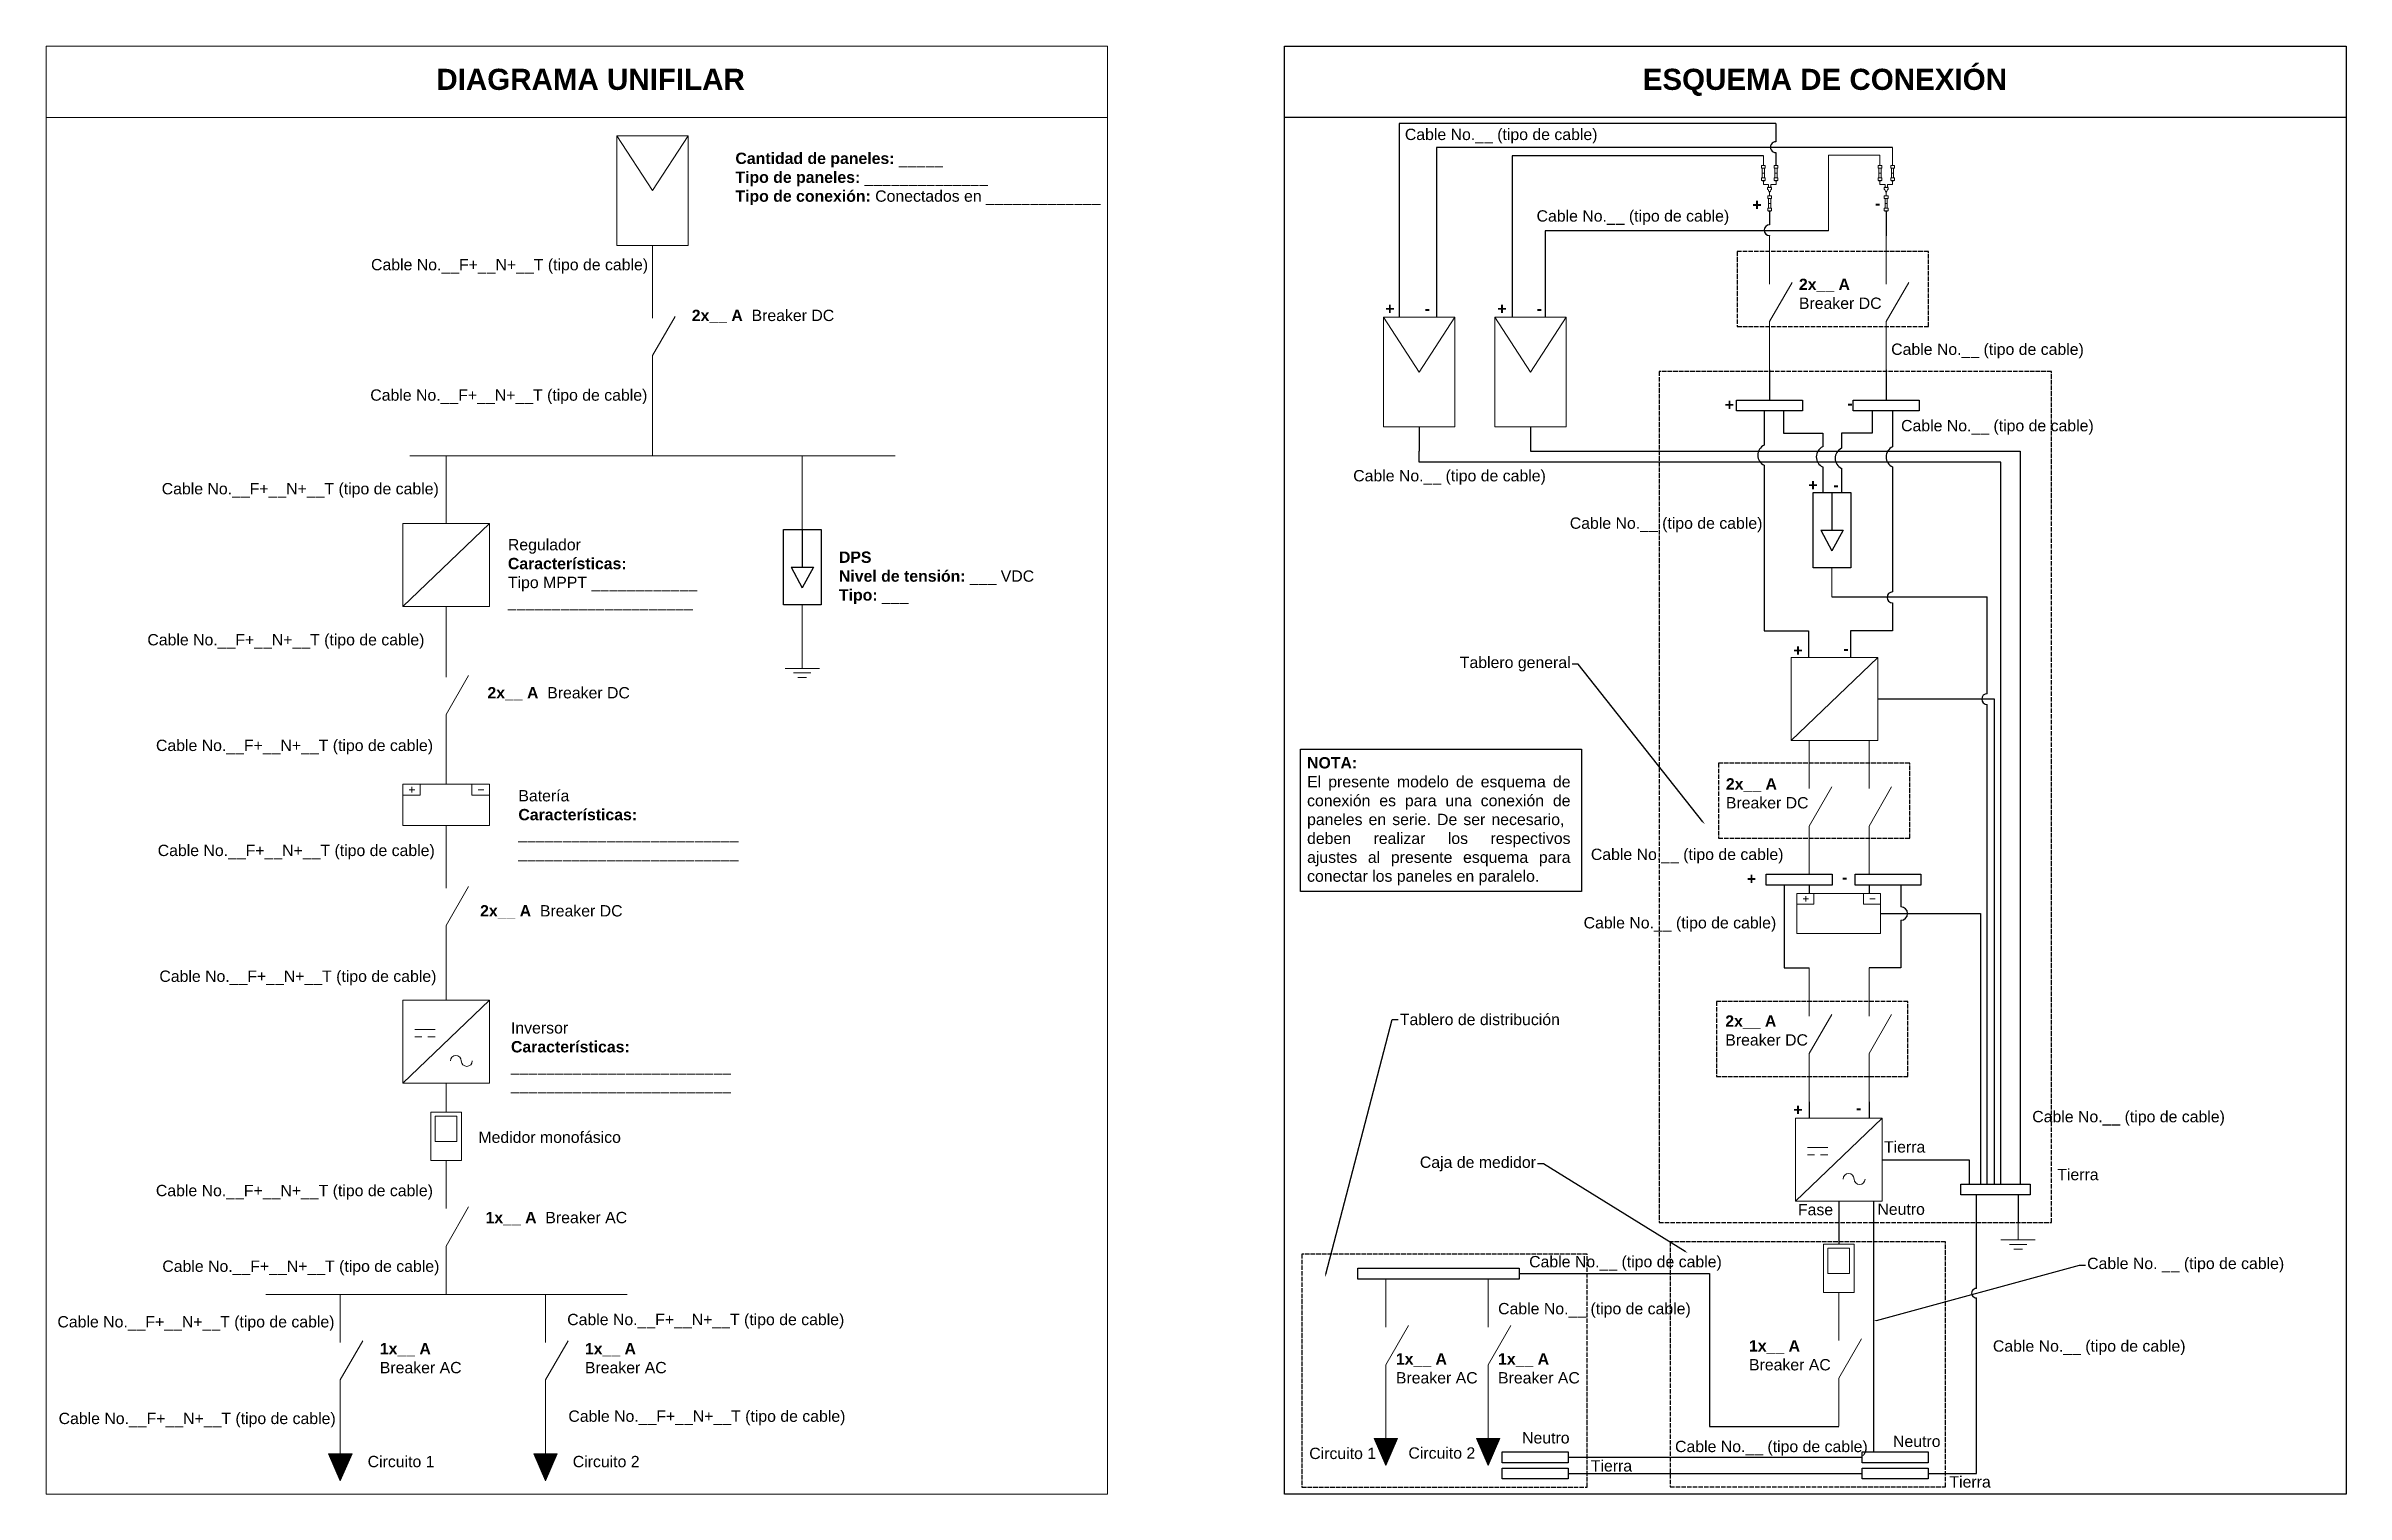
# Model space of a CAD drawing. Header units: millimetres. Extents: x 11716 to 14762, y 3048 to 4966.
import ezdxf
from ezdxf import colors
from ezdxf.entities.mleader import LeaderData, LeaderLine
from ezdxf.math import Vec2, Vec3

# ---------------------------------------------------------------- set-up
doc = ezdxf.new("R2010")
doc.units = ezdxf.units.MM
doc.linetypes.add('ACAD_ISO02W100', pattern=[15, 12, -3])
doc.layers.add('Esquema de conexion', color=7, linetype='Continuous')
doc.layers.add('Unifilar', color=7, linetype='Continuous', lineweight=15)
doc.styles.get("Standard").update_dxf_attribs({"font": 'arial.ttf'})

# ---------------------------------------------------------------- blocks, each defined once
blk = doc.blocks.new('generacion')
at = {"ltscale": 300}
blk.add_line((12323.3, 4713.3), (12323.3, 4669), dxfattribs=at)
at = {"layer": 'Unifilar', "ltscale": 300}
for p, q in [((12258.2, 4913.8), (12323.3, 4813.6)), ((12323.3, 4813.6), (12388.4, 4913.8))]:
    blk.add_line(p, q, dxfattribs=at)
blk.add_lwpolyline([(12258.2, 4913.8), (12388.4, 4913.8), (12388.4, 4713.3), (12258.2, 4713.3)], close=True, dxfattribs=at)
blk = doc.blocks.new('proteccion')
at = {"layer": 'Unifilar', "ltscale": 300}
for p, q in [((12323.3, 4596.5), (12323.3, 4532.6)), ((12323.3, 4483), (12353.2, 4534.8)), ((12323.3, 4483), (12323.3, 4419.1))]:
    blk.add_line(p, q, dxfattribs=at)
blk = doc.blocks.new('DPS')
at = {"layer": 'Unifilar', "ltscale": 300}
blk.add_line((12355.9, 4332.7), (12355.9, 4294.2), dxfattribs=at)
at = {"layer": 'Unifilar', "lineweight": 25}
blk.add_lwpolyline([(12331, 4432.5), (12380.9, 4432.5), (12380.9, 4332.7), (12331, 4332.7)], close=True, dxfattribs=at)
for points in [[(12355.9, 4432.5), (12355.9, 4382.6)], [(12341.1, 4382.6), (12370.8, 4382.6)], [(12341.1, 4382.6), (12355.9, 4355.2)], [(12370.8, 4382.6), (12355.9, 4355.2)]]:
    blk.add_lwpolyline(points, dxfattribs=at)
blk = doc.blocks.new('Regilador')
at = {"layer": 'Unifilar', "ltscale": 300}
blk.add_line((12381.7, 4141.5), (12251.5, 4017), dxfattribs=at)
blk.add_lwpolyline([(12251.5, 4141.5), (12381.7, 4141.5), (12381.7, 4017), (12251.5, 4017)], close=True, dxfattribs=at)
blk = doc.blocks.new('Bateria')
at = {"layer": 'Unifilar', "ltscale": 300}
for p, q in [((12274.5, 3801.4), (12281.8, 3801.4)), ((12278.1, 3805.1), (12278.1, 3797.7)), ((12366, 3801.4), (12373.4, 3801.4))]:
    blk.add_line(p, q, dxfattribs=at)
for points in [[(12265.9, 3753.9), (12380.7, 3753.9), (12380.7, 3808.8), (12265.9, 3808.8)], [(12265.9, 3808.8), (12289.1, 3808.8), (12289.1, 3794.1), (12265.9, 3794.1)], [(12357.5, 3808.8), (12380.7, 3808.8), (12380.7, 3794.1), (12357.5, 3794.1)]]:
    blk.add_lwpolyline(points, close=True, dxfattribs=at)
blk = doc.blocks.new('Inversor')
at = {"layer": 'Unifilar', "ltscale": 300}
for p, q in [((12380.7, 3509.8), (12265.9, 3400)), ((12282, 3471.1), (12308.8, 3471.1)), ((12282, 3461.4), (12291.2, 3461.4)), ((12299, 3461.4), (12308.8, 3461.4))]:
    blk.add_line(p, q, dxfattribs=at)
blk.add_lwpolyline([(12265.9, 3509.8), (12380.7, 3509.8), (12380.7, 3400), (12265.9, 3400)], close=True, dxfattribs=at)
for centre, start, end in [((12336.3, 3429.4), 0, 180), ((12350.8, 3429.4), 180, 0)]:
    blk.add_arc(centre, 7.25, start, end, dxfattribs=at)
blk = doc.blocks.new('Circuito')
at = {"layer": 'Unifilar', "ltscale": 300}
h = blk.add_hatch(color=256, dxfattribs=at)
h.dxf.hatch_style = 1
h.paths.add_polyline_path([(12183.3, 3011.8), (12198.9, 3047.7), (12167.8, 3047.7)])
for p, q in [((12183.3, 3081.4), (12183.3, 3047.7)), ((12167.8, 3047.7), (12183.3, 3011.8)), ((12198.9, 3047.7), (12167.8, 3047.7)), ((12183.3, 3011.8), (12198.9, 3047.7))]:
    blk.add_line(p, q, dxfattribs=at)
blk = doc.blocks.new('Medidor')
at = {"layer": 'Unifilar', "ltscale": 300}
for points in [[(12499.3, 3436.1), (12539.8, 3436.1), (12539.8, 3372.2), (12499.3, 3372.2)], [(12505.1, 3430.6), (12533.7, 3430.6), (12533.7, 3397.4), (12505.1, 3397.4)]]:
    blk.add_lwpolyline(points, close=True, dxfattribs=at)
blk = doc.blocks.new('Tierra')
at = {"layer": 'Unifilar', "ltscale": 300}
for p, q in [((12717.8, 4283.3), (12717.8, 4260.5)), ((12740.6, 4260.5), (12695, 4260.5)), ((12706.4, 4254.4), (12729.2, 4254.4)), ((12712.1, 4248.3), (12723.5, 4248.3))]:
    blk.add_line(p, q, dxfattribs=at)
blk = doc.blocks.new('conector-paralelo')
at = {"layer": 'Unifilar', "ltscale": 300}
for points in [[(-10.7, 60.1), (-5.7, 60.1), (-5.7, 56.8), (-10.7, 56.8)], [(-10.7, 40.6), (-5.7, 40.6), (-5.7, 43.8), (-10.7, 43.8)], [(-9.9, 60.4), (-6.5, 60.4), (-6.5, 60.1), (-9.9, 60.1)], [(-9.9, 40.2), (-6.5, 40.2), (-6.5, 40.6), (-9.9, 40.6)], [(-9.7, 56.8), (-6.7, 56.8), (-6.7, 43.8), (-9.7, 43.8)], [(2.6, 31.1), (-2.6, 31.1), (-2.6, 28.6), (-1.7, 28.6), (-1, 25.9), (1, 25.9), (1.7, 28.6), (2.6, 28.6)], [(-1.9, 31.9), (-1, 31.9), (-1, 31.1), (-1.9, 31.1)], [(1.3, 31.9), (2.2, 31.9), (2.2, 31.1), (1.3, 31.1)], [(6, 60.1), (10.9, 60.1), (10.9, 56.8), (6, 56.8)], [(6, 40.6), (10.9, 40.6), (10.9, 43.8), (6, 43.8)], [(6.7, 60.4), (10.2, 60.4), (10.2, 60.1), (6.7, 60.1)], [(6.7, 40.2), (10.2, 40.2), (10.2, 40.6), (6.7, 40.6)], [(7, 56.8), (9.9, 56.8), (9.9, 43.8), (7, 43.8)], [(-2.5, 19.9), (2.5, 19.9), (2.5, 16.6), (-2.5, 16.6)], [(-2.5, 0.4), (2.5, 0.4), (2.5, 3.6), (-2.5, 3.6)], [(-1.7, 20.2), (1.7, 20.2), (1.7, 19.9), (-1.7, 19.9)], [(-1.7, 0), (1.7, 0), (1.7, 0.4), (-1.7, 0.4)], [(-1.5, 16.6), (1.5, 16.6), (1.5, 3.6), (-1.5, 3.6)], [(-0.4, 25.9), (0.4, 25.9), (0.4, 25.1), (-0.4, 25.1)]]:
    blk.add_lwpolyline(points, close=True, dxfattribs=at)
for points in [[(-9.7, 50.3), (-6.7, 50.3)], [(-8.2, 40.2), (-8.2, 35), (-1.5, 35), (-1.5, 31.9)], [(-1.5, 31.1), (-1.5, 31.1)], [(8.5, 40.2), (8.5, 35), (1.7, 35), (1.7, 31.9)], [(1.7, 31.1), (1.7, 31.1)], [(7, 50.3), (9.9, 50.3)], [(-1.5, 10.1), (1.5, 10.1)], [(0, 25.1), (0, 20.2)]]:
    blk.add_lwpolyline(points, dxfattribs=at)

msp = doc.modelspace()

# ---------------------------------------------------------------- linework, layer by layer
at = {"layer": 'Esquema de conexion', "ltscale": 300}
for p, q in [((14762.1, 4871.2), (13356.3, 4871.2)), ((14007.2, 4863.2), (13508.3, 4863.2)), ((13508.3, 4863.2), (13508.3, 4606.9)), ((14007.2, 4863.2), (14007.2, 4839.1)), ((14161.6, 4831.6), (13557.8, 4831.6)), ((13557.8, 4831.6), (13557.8, 4606.9)), ((13990.6, 4820.4), (13657.9, 4820.4)), ((13657.9, 4820.4), (13657.9, 4606.9)), ((14007.2, 4824.7), (14007.2, 4807.8)), ((14076.8, 4721), (13701.8, 4721)), ((13701.8, 4721), (13701.8, 4606.9)), ((13998.7, 4747.4), (13998.7, 4729.2)), ((14153.1, 4747.4), (14153.1, 4714.4)), ((13998.7, 4714.8), (13998.7, 4714.4)), ((13998.7, 4537), (13998.7, 4496.9)), ((14153.1, 4537), (14153.1, 4496.9)), ((13991.6, 4482.6), (13991.6, 4482.6)), ((13991.6, 4482.6), (13991.6, 4437.3)), ((14017, 4482.6), (14017, 4453.3)), ((14134.5, 4482.6), (14134.5, 4453.3)), ((14161.5, 4482.6), (14161.5, 4435.1)), ((14178.1, 4482.6), (14178.1, 4482.6)), ((14017, 4453.3), (14069.1, 4453.3)), ((14069.1, 4453.3), (14069.1, 4435.1)), ((14134.5, 4453.3), (14094, 4453.3)), ((14094, 4453.3), (14094, 4433.2)), ((13534.6, 4415), (13534.6, 4429.4)), ((13682.1, 4429.4), (14330.4, 4429.4)), ((14330.4, 4429.4), (14330.4, 3458.8)), ((14304.8, 4415), (13534.6, 4415)), ((13991.6, 4410.8), (13991.6, 4191.6)), ((14069.1, 4408.5), (14069.1, 4374.8)), ((14094, 4406.7), (14094, 4374.8)), ((14161.5, 4408.5), (14161.5, 4243)), ((14304.8, 3458.8), (14304.8, 4415)), ((14081.3, 4236.5), (14286.9, 4236.5)), ((14286.9, 4108.2), (14286.9, 4236.5)), ((14161.5, 4228.6), (14161.5, 4191.6)), ((13991.6, 4191.6), (14050.4, 4191.6)), ((14050.4, 4191.6), (14050.4, 4156.2)), ((14161.5, 4191.6), (14106, 4191.6)), ((14106, 4191.6), (14106, 4156.2)), ((14142.2, 4101.3), (14296.3, 4101.3)), ((14286.9, 3458.8), (14286.9, 4093.8)), ((14296.3, 4101.3), (14296.3, 3458.8)), ((14018.1, 3854.8), (14018.1, 3745.3)), ((14051.1, 3854.8), (14051.1, 3843.6)), ((14130.5, 3854.8), (14130.5, 3843.6)), ((14172.6, 3854.8), (14172.6, 3826)), ((14145.7, 3817.1), (14278, 3817.1)), ((14172.6, 3808.3), (14172.6, 3745.3)), ((14278, 3817.1), (14278, 3458.8)), ((14018.1, 3745.3), (14051.1, 3745.3)), ((14172.6, 3745.3), (14130.5, 3745.3)), ((14051.1, 3567.9), (14051.1, 3545.9)), ((14130.5, 3567.9), (14130.5, 3545.9)), ((14147.9, 3491), (14262.9, 3491)), ((14262.9, 3491), (14262.9, 3458.8)), ((14272.7, 3320.5), (14272.7, 3444.5)), ((14327.8, 3444.5), (14327.8, 3407.8)), ((14090.4, 3436.1), (14090.4, 3379.3)), ((14136.5, 3436.1), (14136.5, 3104.2)), ((13667.2, 3340.3), (13919, 3340.3)), ((13919, 3340.3), (13919, 3138)), ((14272.7, 3075.6), (14272.7, 3308.2)), ((13919, 3138), (14090.4, 3138)), ((13732, 3097.1), (14121.5, 3097.1)), ((13732, 3075.6), (14121.5, 3075.6)), ((14208.7, 3075.6), (14272.7, 3075.6))]:
    msp.add_line(p, q, dxfattribs=at)
for points in [[(13356.3, 4965.9), (14762.1, 4965.9), (14762.1, 3048.4), (13356.3, 3048.4)], [(14042.3, 4496.9), (14042.3, 4482.6), (13955.1, 4482.6), (13955.1, 4496.9)], [(14196.7, 4496.9), (14196.7, 4482.6), (14109.5, 4482.6), (14109.5, 4496.9)], [(13377.8, 4034.7), (13749.5, 4034.7), (13749.5, 3846.1), (13377.8, 3846.1)], [(14081.6, 3869.1), (14081.6, 3854.8), (13994.4, 3854.8), (13994.4, 3869.1)], [(14199.1, 3869.1), (14199.1, 3854.8), (14111.9, 3854.8), (14111.9, 3869.1)], [(14343.9, 3458.8), (14343.9, 3444.5), (14251.9, 3444.5), (14251.9, 3458.8)], [(13667.2, 3347.4), (13667.2, 3333.1), (13453.4, 3333.1), (13453.4, 3347.4)], [(13732, 3104.2), (13732, 3089.9), (13644.8, 3089.9), (13644.8, 3104.2)], [(13732, 3082.8), (13732, 3068.5), (13644.8, 3068.5), (13644.8, 3082.8)], [(14208.7, 3104.2), (14208.7, 3089.9), (14121.5, 3089.9), (14121.5, 3104.2)], [(14208.7, 3082.8), (14208.7, 3068.5), (14121.5, 3068.5), (14121.5, 3082.8)]]:
    msp.add_lwpolyline(points, close=True, dxfattribs=at)
at = {"layer": 'Esquema de conexion', "color": 252, "linetype": 'ACAD_ISO02W100', "ltscale": 0.5, "true_color": 0x939598}
for points in [[(14209.2, 4693.8), (13955.8, 4693.8), (13955.8, 4594.5), (14209.2, 4594.5)], [(14372.1, 4535.1), (13852.5, 4535.1), (13852.5, 3407.8), (14372.1, 3407.8)], [(14184.3, 4016.4), (13930.9, 4016.4), (13930.9, 3917.1), (14184.3, 3917.1)], [(14182, 3700.8), (13928.6, 3700.8), (13928.6, 3601.5), (14182, 3601.5)], [(14231.5, 3382.3), (13867, 3382.3), (13867, 3057.7), (14231.5, 3057.7)], [(13757, 3366.2), (13379.5, 3366.2), (13379.5, 3057.5), (13757, 3057.5)]]:
    msp.add_lwpolyline(points, close=True, dxfattribs=at)
at = {"layer": 'Esquema de conexion', "ltscale": 300}
for centre, radius, start, end in [((14007, 4831.9), 7.21, 88.6206, 271.3794), ((13998.7, 4722), 7.21, 90, 270), ((13997.9, 4424), 14.7, 115.2161, 244.7839), ((14075.3, 4421.8), 14.7, 115.2161, 244.7839), ((14100.2, 4419.9), 14.7, 115.2161, 244.7839), ((14167.8, 4421.8), 14.7, 115.2161, 244.7839), ((14161.5, 4235.8), 7.21, 90, 270), ((14286.9, 4101), 7.21, 90.0043, 269.9957), ((14172.6, 3817.1), 8.87, 270, 90), ((14272.3, 3314.4), 6.16, 86.0428, 273.9572)]:
    msp.add_arc(centre, radius, start, end, dxfattribs=at)
at = {"layer": 'Unifilar', "ltscale": 300}
for p, q in [((13122.2, 4871.2), (11716.4, 4871.2)), ((12519.5, 4492.2), (12519.5, 4423.3)), ((12198.2, 4423.3), (12840.9, 4423.3)), ((12246.1, 4333.4), (12246.1, 4423.3)), ((12717.8, 4325.8), (12717.8, 4423.3)), ((12246.1, 4223.6), (12246.1, 4194.2)), ((12717.8, 4187.5), (12717.8, 4164.7)), ((12246.1, 4016.8), (12246.1, 3988.4)), ((12246.1, 3914.5), (12246.1, 3933.5)), ((12246.1, 3737.1), (12246.1, 3702.3)), ((12246.1, 3563.6), (12246.1, 3592.5)), ((12246.1, 3563.6), (12246.1, 3554.1)), ((12007.6, 3312.8), (12486.1, 3312.8))]:
    msp.add_line(p, q, dxfattribs=at)
msp.add_lwpolyline([(11716.4, 4965.9), (13122.2, 4965.9), (13122.2, 3048.4), (11716.4, 3048.4)], close=True, dxfattribs=at)
for points in [[(13990.6, 4807.8), (13990.6, 4820.4)], [(14144.9, 4807.8), (14144.9, 4821.2), (14076.8, 4821.2), (14076.8, 4721)], [(14161.6, 4807.8), (14161.6, 4831.6)]]:
    msp.add_lwpolyline(points, dxfattribs=at)

# ---------------------------------------------------------------- block references
at = {"layer": 'Esquema de conexion'}
for name, p in [('proteccion', (1675.4, 117.9)), ('proteccion', (1829.8, 117.9)), ('DPS', (1725.4, -57.7)), ('proteccion', (1727.8, -550.1)), ('proteccion', (1807.2, -550.1)), ('proteccion', (1727.8, -851.2)), ('proteccion', (1807.2, -851.2)), ('Inversor', (1767.1, 36.1)), ('Tierra', (1610, -875.6)), ('Medidor', (1570.9, -56.8)), ('proteccion', (1167.2, -1263.4)), ('proteccion', (1302.7, -1263.4)), ('proteccion', (1767.1, -1281)), ('Circuito', (1307.2, 74.4)), ('Circuito', (1442.7, 74.4))]:
    msp.add_blockref(name, p, dxfattribs=at)
for name, p, xscale, yscale, zscale in [('generacion', (4601.4, 1044.8), 0.7249067102020758, 0.7249067102020758, 0.7249067102020758), ('generacion', (4748.8, 1044.8), 0.7249067102020758, 0.7249067102020758, 0.7249067102020758), ('Regilador', (3221.6, 503.4), 0.882001251472478, 0.882001251472478, 0.882001251472478), ('Bateria', (2199.5, 168.5), 0.9648984787139946, 0.9648984787139946, 0.9648984787139946)]:
    msp.add_blockref(name, p, dxfattribs=dict(at, xscale=xscale, yscale=yscale, zscale=zscale))
at = {"layer": 'Unifilar'}
for name, p, xscale, yscale, zscale in [('generacion', (3586.3, 1285), 0.7249067102020758, 0.7249067102020758, 0.7249067102020758), ('Regilador', (1382.9, 680.6), 0.882001251472478, 0.882001251472478, 0.882001251472478)]:
    msp.add_blockref(name, p, dxfattribs=dict(at, xscale=xscale, yscale=yscale, zscale=zscale))
for name, p in [('conector-paralelo', (13998.8, 4747.4)), ('conector-paralelo', (14153.1, 4747.4)), ('proteccion', (196.2, 73.1)), ('DPS', (361.9, -106.7)), ('proteccion', (-77.2, -402.3)), ('Tierra', (0, -118.7)), ('Bateria', (-77.2, 179.6)), ('proteccion', (-77.2, -681.9)), ('Inversor', (-77.2, 192.5)), ('Medidor', (-273.4, 118)), ('proteccion', (-77.2, -1106.2)), ('proteccion', (-217.2, -1283.6)), ('proteccion', (54.5, -1283.6)), ('Circuito', (-77.2, 54.1)), ('Circuito', (194.5, 54.1))]:
    msp.add_blockref(name, p, dxfattribs=at)

# ---------------------------------------------------------------- texts
at = {"layer": 'Esquema de conexion', "ltscale": 300, "attachment_point": 1}
for s, width, insert, char_height in [('{\\fArial|b1|i0|c0|p34;ESQUEMA DE CONEXIÓN}', 499.384, (13830.7, 4935.8), 28), ('Cable No.__ (tipo de cable)', 347.794, (13515.8, 4856.4), 15), ('{\\fArial|b1|i0|c0|p34;+} ', 53.518, (13976, 4763.2), 15), ('{\\fArial|b1|i0|c0|p34;- }', 53.518, (14138.2, 4765.2), 15), ('Cable No.__ (tipo de cable)', 347.794, (13690.2, 4748.4), 15), ('{\\fArial|b1|i0|c0|p34;2x__ A } Breaker DC', 135.036, (14037.6, 4657.8), 15), ('{\\fArial|b1|i0|c0|p34;+} ', 53.518, (13489.9, 4625.5), 15), ('{\\fArial|b1|i0|c0|p34;- }', 53.518, (13542, 4625.5), 15), ('{\\fArial|b1|i0|c0|p34;+} ', 53.518, (13638.3, 4625.5), 15), ('{\\fArial|b1|i0|c0|p34;- }', 53.518, (13690.4, 4625.5), 15), ('Cable No.__ (tipo de cable)', 347.794, (14159.8, 4571.9), 15), ('{\\fArial|b1|i0|c0|p34;+} ', 53.518, (13939.5, 4498.4), 15), ('{\\fArial|b1|i0|c0|p34;- }', 53.518, (14101.6, 4500.4), 15), ('Cable No.__ (tipo de cable)', 258.477, (14172.9, 4470.7), 15), ('Cable No.__ (tipo de cable)', 258.477, (13447.4, 4404.4), 15), ('{\\fArial|b1|i0|c0|p34;+} ', 53.518, (14050.1, 4392.1), 15), ('{\\fArial|b1|i0|c0|p34;- }', 53.518, (14083.4, 4392.2), 15), ('Cable No.__ (tipo de cable)', 347.794, (13734.2, 4341.6), 15), ('{\\fArial|b1|i0|c0|p34;+} ', 53.518, (14030.3, 4173.3), 15), ('{\\fArial|b1|i0|c0|p34;- }', 53.518, (14096.4, 4175.5), 15), ('\\pxqj;{\\fArial|b1|i0|c0|p34;NOTA:\\P}El presente modelo de esquema de conexión es para una conexión de paneles en serie. De ser necesario,  deben realizar los respectivos ajustes al presente esquema para conectar los paneles en paralelo. ', 347.794, (13386.3, 4024.2), 15), ('{\\fArial|b1|i0|c0|p34;2x__ A } Breaker DC', 135.036, (13940.9, 3996.3), 15), ('Cable No.__ (tipo de cable)', 258.477, (13762.1, 3903), 15), ('{\\fArial|b1|i0|c0|p34;+} ', 53.518, (13968.7, 3870.6), 15), ('{\\fArial|b1|i0|c0|p34;- }', 53.518, (14094.9, 3872.6), 15), ('Cable No.__ (tipo de cable)', 258.477, (13752.5, 3812.4), 15), ('{\\fArial|b1|i0|c0|p34;2x__ A } Breaker DC', 135.036, (13940.1, 3682.2), 15), ('{\\fArial|b1|i0|c0|p34;+} ', 53.518, (14030.3, 3564.8), 15), ('{\\fArial|b1|i0|c0|p34;- }', 53.518, (14113.2, 3567.1), 15), ('Cable No.__ (tipo de cable)', 282.56, (14346.6, 3555.7), 15), ('Tierra', 53.518, (14150.2, 3515.6), 15), ('Tierra', 53.518, (14379.7, 3479), 15), ('Fase ', 53.518, (14036.3, 3432.5), 15), ('Neutro ', 53.518, (14141.5, 3433.1), 15), ('Cable No.__ (tipo de cable)', 258.477, (13680.4, 3363.6), 15), ('Cable No.__ (tipo de cable)', 347.794, (13639.3, 3301.4), 15), ('{\\fArial|b1|i0|c0|p34;1x__ A } Breaker AC', 135.036, (13503.9, 3234.8), 15), ('{\\fArial|b1|i0|c0|p34;1x__ A } Breaker AC', 135.036, (13639.2, 3234.8), 15), ('{\\fArial|b1|i0|c0|p34;1x__ A } Breaker AC', 135.036, (13971.5, 3252.1), 15), ('Cable No.__ (tipo de cable)', 347.794, (14294.5, 3251.9), 15), ('Circuito 1', 135.036, (13389.2, 3109.7), 15), ('Circuito 2', 135.036, (13520.5, 3110.2), 15), ('Neutro ', 53.518, (13671, 3130.3), 15), ('Cable No.__ (tipo de cable)', 347.794, (13873.6, 3118.9), 15), ('Neutro ', 53.518, (14162.2, 3125.7), 15), ('Tierra', 53.518, (13762, 3093.2), 15), ('Tierra', 53.518, (14236.9, 3072), 15)]:
    msp.add_mtext_dynamic_manual_height_columns(s, width=width, gutter_width=12.5, heights=[0], dxfattribs=dict(at, insert=insert, char_height=char_height))
at = {"layer": 'Unifilar', "ltscale": 300, "attachment_point": 1}
for s, width, insert, char_height in [('{\\fArial|b1|i0|c0|p34;DIAGRAMA UNIFILAR}', 430.003, (12233.3, 4935.8), 28), ('{\\fArial|b1|i0|c0|p34;Cantidad de paneles: }_____ \\P{\\fArial|b1|i0|c0|p34;Tipo de paneles: }______________\\P{\\fArial|b1|i0|c0|p34;Tipo de conexión: }Conectados en _____________', 653.882, (12629.3, 4824.7), 15), ('Cable No.__F+__N+__T (tipo de cable)', 381.866, (12146.8, 4683.9), 15), ('{\\fArial|b1|i0|c0|p34;2x__ A } Breaker DC ', 653.882, (12571.5, 4616.7), 15), ('Cable No.__F+__N+__T (tipo de cable)', 371.457, (12145.8, 4511.2), 15), ('Cable No.__F+__N+__T (tipo de cable)', 371.457, (11869.6, 4387.2), 15), ('Regulador\\P{\\fArial|b1|i0|c0|p34;Características:} \\PTipo MPPT ____________\\P_____________________', 276.549, (12328, 4313.1), 15), ('{\\fArial|b1|i0|c0|p34;DPS}\\P{\\fArial|b1|i0|c0|p34;Nivel de tensión:} ___ VDC\\P{\\fArial|b1|i0|c0|p34;Tipo:} ___ ', 273.339, (12766.4, 4296.5), 15), ('Cable No.__F+__N+__T (tipo de cable)', 371.457, (11850.6, 4187.2), 15), ('{\\fArial|b1|i0|c0|p34;2x__ A } Breaker DC ', 653.882, (12300.9, 4117), 15), ('Cable No.__F+__N+__T (tipo de cable)', 371.457, (11862, 4047.3), 15), ('Batería\\P{\\fArial|b1|i0|c0|p34;Características:} \\P_________________________\\P_________________________', 326.199, (12341.9, 3980.6), 15), ('Cable No.__F+__N+__T (tipo de cable)', 371.457, (11864.3, 3908.2), 15), ('{\\fArial|b1|i0|c0|p34;2x__ A } Breaker DC ', 653.882, (12291.2, 3828.2), 15), ('Cable No.__F+__N+__T (tipo de cable)', 371.457, (11866.5, 3741.6), 15), ('Inversor\\P{\\fArial|b1|i0|c0|p34;Características:} \\P_________________________\\P_________________________', 317.596, (12332.1, 3673.2), 15), ('Medidor monofásico', 251.382, (12289, 3528.4), 15), ('Cable No.__F+__N+__T (tipo de cable)', 371.457, (11861.9, 3457.8), 15), ('{\\fArial|b1|i0|c0|p34;1x__ A } Breaker AC', 653.882, (12298.4, 3422), 15), ('Cable No.__F+__N+__T (tipo de cable)', 371.457, (11870.4, 3357.6), 15), ('Cable No.__F+__N+__T (tipo de cable)', 371.457, (11731.5, 3284), 15), ('Cable No.__F+__N+__T (tipo de cable)', 371.457, (12406.6, 3287), 15), ('{\\fArial|b1|i0|c0|p34;1x__ A } Breaker AC', 135.036, (12158.4, 3248.3), 15), ('{\\fArial|b1|i0|c0|p34;1x__ A } Breaker AC', 135.036, (12430, 3248.3), 15), ('Cable No.__F+__N+__T (tipo de cable)', 371.457, (11733.1, 3156), 15), ('Cable No.__F+__N+__T (tipo de cable)', 371.457, (12408.1, 3159), 15), ('Circuito 1', 135.036, (12142.3, 3098.9), 15), ('Circuito 2', 135.036, (12413.9, 3098.9), 15)]:
    msp.add_mtext_dynamic_manual_height_columns(s, width=width, gutter_width=12.5, heights=[0], dxfattribs=dict(at, insert=insert, char_height=char_height))

# ---------------------------------------------------------------- leaders
at = {"layer": 'Esquema de conexion', "ltscale": 300}
ml = msp.add_multileader_mtext('Standard', dxfattribs=at)
ml.set_content('Tablero general', color=256)
ml.set_leader_properties()
ml.build(insert=Vec2(0, 0))
ctx = ml.context
ctx.base_point, ctx.char_height, ctx.plane_origin = Vec3(13588.5, 4147.5), 15, Vec3(13913, 3935.2)
ctx.text_align_type = 2
notes = []
notes.append((ctx, [(0, (1, 1, 0), (13745.3, 4147.5), (-1, 0), 8, [(0, [(13913, 3935.2)], 0, [])])]))
ctx.mtext.insert, ctx.mtext.alignment, ctx.mtext.flow_direction = Vec3(13735.3, 4157.2), 3, 5
ml = msp.add_multileader_mtext('Standard', dxfattribs=at)
ml.set_content('Tablero de distribución', color=256)
ml.set_leader_properties()
ml.build(insert=Vec2(0, 0))
ctx = ml.context
ctx.base_point, ctx.char_height, ctx.plane_origin = Vec3(13507.1, 3676.7), 15, Vec3(13410, 3335.7)
notes.append((ctx, [(0, (1, 1, 0), (13499.1, 3676.7), (1, 0), 8, [(0, [(13410, 3335.7)], 0, [])])]))
ctx.mtext.insert, ctx.mtext.flow_direction = Vec3(13509.1, 3684.3), 5
ml = msp.add_multileader_mtext('Standard', dxfattribs=at)
ml.set_content('Caja de medidor', color=256)
ml.set_leader_properties()
ml.build(insert=Vec2(0, 0))
ctx = ml.context
ctx.base_point, ctx.char_height, ctx.plane_origin = Vec3(13534.4, 3485.6), 15, Vec3(13890.4, 3367.5)
ctx.text_align_type = 2
notes.append((ctx, [(0, (1, 1, 0), (13699.4, 3485.6), (-1, 0), 8, [(0, [(13890.4, 3367.5)], 0, [])])]))
ctx.mtext.insert, ctx.mtext.alignment, ctx.mtext.flow_direction = Vec3(13689.4, 3495.3), 3, 5
ml = msp.add_multileader_mtext('Standard', dxfattribs=at)
ml.set_content('Cable No. __ (tipo de cable)', color=256)
ml.set_leader_properties()
ml.build(insert=Vec2(0, 0))
ctx = ml.context
ctx.base_point, ctx.char_height, ctx.plane_origin = Vec3(14417.3, 3351.5), 15, Vec3(14136.5, 3277.3)
notes.append((ctx, [(0, (1, 1, 0), (14409.3, 3351.5), (1, 0), 8, [(0, [(14136.5, 3277.3)], 0, [])])]))
ctx.mtext.insert, ctx.mtext.flow_direction = Vec3(14419.3, 3361.3), 5
for ctx, leaders in notes:
    for number, flags, end, landing, length, lines in leaders:
        leader = LeaderData()
        leader.index, (leader.has_last_leader_line, leader.has_dogleg_vector, leader.attachment_direction) = number, flags
        leader.last_leader_point, leader.dogleg_vector, leader.dogleg_length = Vec3(end), Vec3(landing), length
        for number, points, colour, breaks in lines:
            line = LeaderLine()
            line.index, line.vertices, line.color, line.breaks = number, Vec3.list(points), colors.encode_raw_color(colour), breaks
            leader.lines.append(line)
        ctx.leaders.append(leader)

doc.saveas('drawing.dxf')
